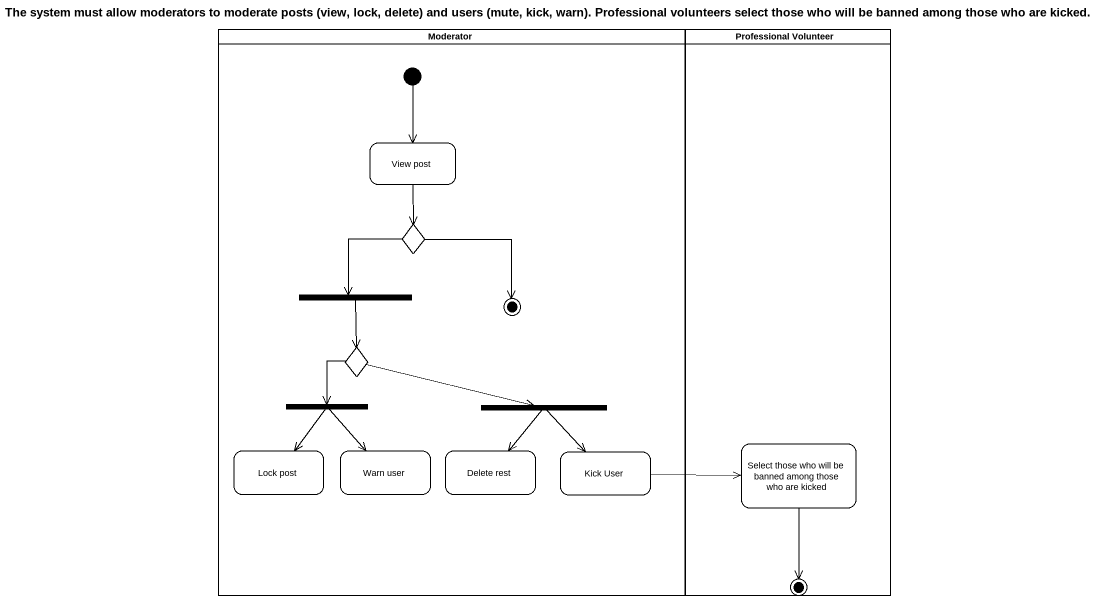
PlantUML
@startuml
title The system must allow moderators to moderate posts (view, lock, delete) and users (mute, kick, warn). Professional volunteers select those who will be banned among those who are kicked.
hide empty description
state Moderator <<partition>> {
  state "View post" as View_post
  state choice1 <<choice>>
  state fork1 <<fork>>
  state choice2 <<choice>>
  state fork2 <<fork>>
  state fork3 <<fork>>
  state "Lock post" as Lock_post
  state "Warn user" as Warn_user
  state "Delete rest" as Delete_rest
  state "Kick User" as Kick_User
  [*] --> View_post
  choice1 --> [*]
}
state "Professional Volunteer" as Professional_Volunteer <<partition>> {
  state "Select those who will be banned among those who are kicked" as Select_those_who_will_be
  Select_those_who_will_be --> [*]
}
View_post --> choice1
choice1 --> fork1
fork1 --> choice2
choice2 --> fork2
choice2 -right-> fork3
fork2 --> Lock_post
fork2 --> Warn_user
fork3 --> Delete_rest
fork3 --> Kick_User
Kick_User -right-> Select_those_who_will_be
@enduml
